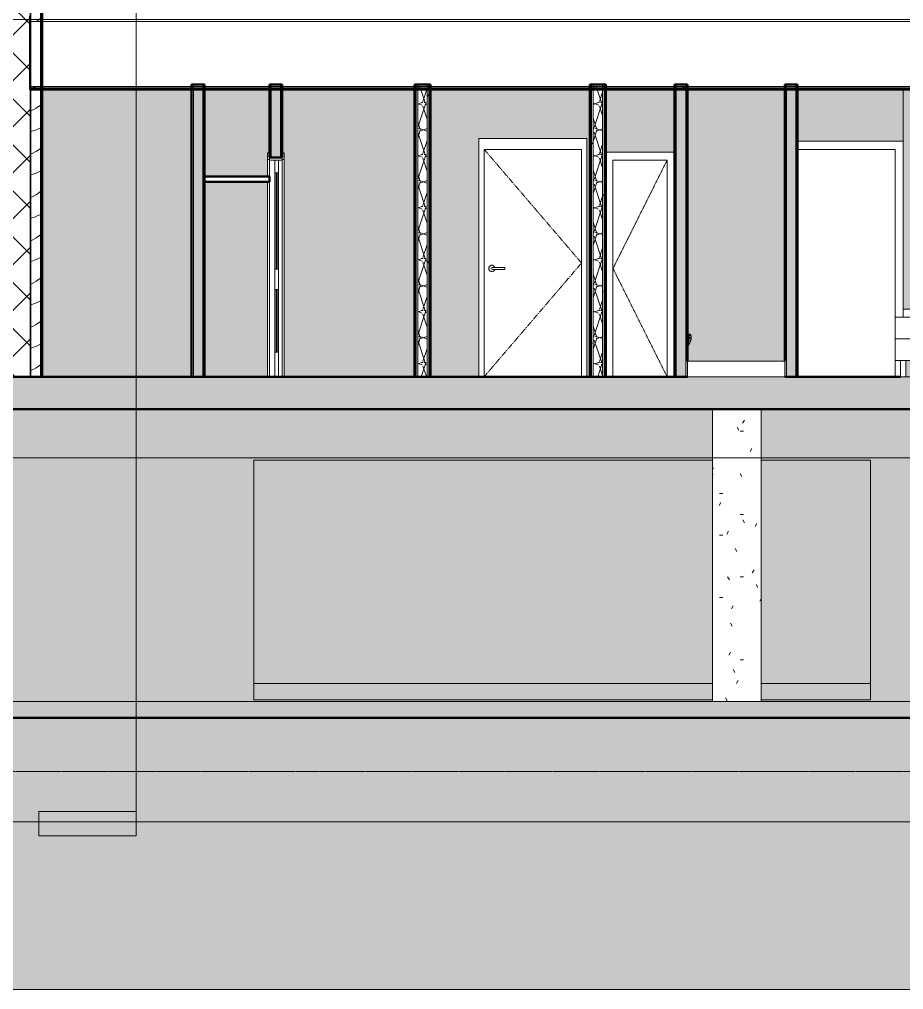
# Model space of a CAD drawing. Header units: inches. Extents: x 9584 to 15274, y -226 to 527.
# Drawn here: x 10238 to 10564.8, y -226.4 to 132 of the extents above; entities that cross this region are included whole.
import ezdxf

# ---------------------------------------------------------------- set-up
doc = ezdxf.new("R2010")
doc.units = ezdxf.units.IN
doc.header["$MEASUREMENT"] = 0
for name, pattern in [('Aligning Line 1_8_', [0.25, 0.125, -0.125]), ('Dash 1_16_', [0.125, 0.0625, -0.0625]), ('Grid Line 1_2_', [0.875, 0.5, -0.125, 0.125, -0.125])]:
    doc.linetypes.add(name, pattern=pattern)
for name, color, linetype, lineweight in [('0-1', 7, 'Continuous', 5), ('0-2', 7, 'Continuous', 9), ('0-5', 250, 'Continuous', 13), ('A-AREA-PATT-2', 254, 'Continuous', 9), ('A-DOOR-1', 7, 'Continuous', 9), ('A-DOOR-2', 7, 'Dash 1_16_', 9), ('A-DOOR-3', 50, 'Continuous', 20), ('A-DOOR-FRAM-1', 7, 'Continuous', 9), ('A-DOOR-FRAM-2', 50, 'Continuous', 20), ('A-FLOR', 192, 'Continuous', 13), ('A-FLOR-1', 192, 'Continuous', 50), ('A-FLOR-LEVL-1', 51, 'Grid Line 1_2_', 9), ('A-FLOR-MCUT', 51, 'Continuous', 13), ('A-FLOR-PATT-1', 8, 'Continuous', 9), ('A-WALL-1', 250, 'Continuous', 13), ('A-WALL-2', 10, 'Continuous', 50), ('A-WALL-PATT-1', 253, 'Continuous', 9), ('A-WALL-PATT-2', 7, 'Continuous', 9), ('A-WALL-PATT-4', 252, 'Continuous', 9), ('C-BLDG-PADS-1', 253, 'Continuous', 9), ('C-BLDG-PADS-2', 250, 'Continuous', 13), ('C-TOPO', 7, 'Continuous', 9), ('C-TOPO-1', 10, 'Continuous', 50), ('G-ANNO-SYMB', 111, 'Aligning Line 1_8_', 9), ('G-ANNO-SYMB-1', 147, 'Aligning Line 1_8_', 9), ('G-ANNO-SYMB-2', 111, 'Continuous', 9), ('I-FURN-1', 7, 'Continuous', 9), ('I-WALL-1', 10, 'Continuous', 50), ('I-WALL-2', 250, 'Continuous', 13), ('P-SANR-FIXT-1', 7, 'Continuous', 9), ('Q-CASE-1', 10, 'Continuous', 50), ('S-COLS', 52, 'Continuous', 9)]:
    doc.layers.add(name, color=color, linetype=linetype, lineweight=lineweight)
doc.layers.add('A-AREA-PATT-1', color=7, linetype='Continuous', lineweight=9, transparency=1)
pattern_1 = [(216.87, (11002.345, 87.994), (47.980943, 31.987086), [7.997, -71.971]), (206.565, (11011.941, 83.196), (-15.993714, -15.99413), [17.881, -17.881]), (198.435, (11011.941, 75.199), (-31.98674, -15.99388), [10.115, -40.461])]
pattern_2 = [(50, (10995.947, 72), (27.5427, -2.4099), [2.88, -31.68]), (355, (10995.947, 72), (-5.32784, 28.8843), [2.304, -25.344]), (100.451, (10998.243, 71.8), (22.2153, 26.4739), [2.448, -26.924]), (46.184, (10995.947, 79.68), (40.9819, -6.3564), [4.32, -47.52]), (96.636, (10999.363, 79.15), (35.8907, 37.4062), [3.671, -40.386]), (351.184, (10995.947, 79.68), (35.891, 37.4062), [3.456, -38.016]), (21, (10999.787, 77.76), (22.92104, -15.46073), [2.88, -31.68]), (326, (10999.787, 77.76), (9.3435, 27.84574), [2.304, -25.344]), (71.451, (11001.697, 76.472), (32.2648, 12.3844), [2.448, -26.924]), (37.5, (10995.947, 72), (0.466855, 12.78271), [1.267, -23.77, 1.267, -24.461, -25.44]), (37.5, (10995.947, 72), (0.466855, 12.78271), [-50.765, 1.267, -24.173]), (7.5, (10995.947, 72), (10.10159, 15.14509), [1.267, -13.402, 1.267, -23.194, -9.696]), (7.5, (10995.947, 72), (10.10159, 15.14509), [-39.13, 1.267, -8.429]), (327.5, (10987.384, 72), (20.49916, -0.86578), [1.267, -8.333, 1.267, -28.685, -39.744]), (327.5, (10987.384, 72), (20.49916, -0.86578), [-39.552, 1.267, -38.477]), (317.5, (10983.544, 72), (22.39478, 3.8443), [1.267, -11.213, 1.267, -18.624, -28.224]), (317.5, (10983.544, 72), (22.39478, 3.8443), [-32.371, 1.267, -26.957])]
pattern_3 = [(0, (10995.947, 72), (30.72, 7.68), [1.267, -21.773, 1.267, -21.773, -122.88]), (0, (10995.947, 72), (30.72, 7.68), [-46.08, 1.267, -44.813, 1.267, -21.773, -53.76]), (0, (10995.947, 72), (30.72, 7.68), [-115.2, 1.267, -14.093, 1.267, -37.133]), (120, (11007.467, 75.84), (-22.011075, 22.7643), [1.267, -21.773, 1.267, -21.773, -122.88]), (120, (11007.467, 75.84), (-22.011075, 22.7643), [-46.08, 1.267, -44.813, 1.267, -21.773, -53.76]), (120, (11007.467, 75.84), (-22.011075, 22.7643), [-115.2, 1.267, -14.093, 1.267, -37.133]), (240, (11011.307, 91.2), (-8.708925, -30.4443), [1.267, -21.773, 1.267, -21.773, -122.88]), (240, (11011.307, 91.2), (-8.708925, -30.4443), [-46.08, 1.267, -44.813, 1.267, -21.773, -53.76]), (240, (11011.307, 91.2), (-8.708925, -30.4443), [-115.2, 1.267, -14.093, 1.267, -37.133])]
pattern_4 = [(161.57, (10996.427, 72.48), (-3.8399538, -1.54e-05), [0, -27.322, 3.034, 0]), (18.43, (10995.467, 72.48), (-3.8399538, 1.54e-05), [0, -27.322, 3.034, 0]), (108.43, (10996.427, 72.48), (1.919622, -9.6005246), [9.106, -21.25]), (71.57, (10995.467, 72.48), (1.919622, 9.6005246), [9.106, -21.25])]

# ---------------------------------------------------------------- blocks, each defined once
blk = doc.blocks.new('CTR - 2nd Phase_rvt-1-BUILDING SECTION - EAST_WEST - LOOKING NORTH')
at = {"layer": 'A-FLOR-LEVL-1'}
for p, q in [((9583.58, 132), (12532.58, 132)), ((9583.58, 0), (12532.58, 0)), ((9583.58, -30), (12532.58, -30)), ((9583.58, -120), (12532.58, -120))]:
    blk.add_line(p, q, dxfattribs=at)
at = {"layer": 'G-ANNO-SYMB-1'}
for p, q in [((9680.25, -164.42), (12435.88, -164.42)), ((9680.25, -226.36), (12435.88, -226.36))]:
    blk.add_line(p, q, dxfattribs=at)
blk = doc.blocks.new('Interior_barn_door_18732 - Interior_barn_door_18732-1656080-BUILDING SECTION - EAST_WEST - LOOKING NORTH')
at = {"layer": 'A-DOOR-FRAM-1'}
for p, q in [((10564.66, 87), (10525.66, 87)), ((10564.66, 25), (10564.66, 87)), ((10525.66, 84), (10561.66, 84)), ((10561.66, 84), (10561.66, 22)), ((10561.66, 6), (10561.66, 0))]:
    blk.add_line(p, q, dxfattribs=at)
blk = doc.blocks.new('Toilet-Domestic-3D - Toilet-Domestic-3D-1372870-BUILDING SECTION - EAST_WEST - LOOKING NORTH')
at = {"layer": 'P-SANR-FIXT-1'}
for p, q in [((10484.91, 15.75), (10485.07, 15.75)), ((10484.91, 15.25), (10485.26, 15.25)), ((10485.27, 15.24), (10484.91, 15.24)), ((10485.27, 14.5), (10484.91, 14.5)), ((10485.07, 15.75), (10485.54, 15.75)), ((10485.07, 15.75), (10485.26, 15.25)), ((10485.27, 15.25), (10485.76, 15.25)), ((10485.77, 15.24), (10485.27, 15.24)), ((10485.27, 15.24), (10485.27, 14.5)), ((10485.77, 14.5), (10485.27, 14.5)), ((10485.54, 15.75), (10486.02, 15.75)), ((10485.54, 15.75), (10485.77, 15.24)), ((10485.77, 15.25), (10486.27, 15.25)), ((10486.27, 15.24), (10485.77, 15.24)), ((10485.77, 15.24), (10485.77, 14.5)), ((10486.27, 14.5), (10485.77, 14.5)), ((10486.02, 15.75), (10486.27, 15.24)), ((10486.27, 15.25), (10486.27, 14.5)), ((10484.91, 14.25), (10485.27, 14.25)), ((10484.91, 11.16), (10485.27, 11.51)), ((10485.27, 14.25), (10485.77, 14.25)), ((10485.27, 11.51), (10485.27, 14.25)), ((10485.27, 11.51), (10485.77, 12.38)), ((10485.77, 14.25), (10486.27, 14.25)), ((10485.77, 12.42), (10485.77, 14.25)), ((10485.77, 12.38), (10486.27, 13.75)), ((10486.27, 13.75), (10486.27, 14.25))]:
    blk.add_line(p, q, dxfattribs=at)
blk = doc.blocks.new('Shower Base-3D - 36_ x 36_-1585791-BUILDING SECTION - EAST_WEST - LOOKING NORTH')
at = {"layer": 'P-SANR-FIXT-1'}
for p, q in [((10484.91, 5.75), (10520.91, 5.75)), ((10484.91, 0), (10484.91, 5.75)), ((10520.91, 5.75), (10520.91, 0)), ((10520.91, 0), (10484.91, 0))]:
    blk.add_line(p, q, dxfattribs=at)
blk = doc.blocks.new('Single-Flush - CLOSET-1720256-BUILDING SECTION - EAST_WEST - LOOKING NORTH')
at = {"layer": 'A-DOOR-2'}
for p in [(10477.41, 80), (10477.41, 0)]:
    blk.add_line(p, (10457.41, 40), dxfattribs=at)
at = {"layer": 'A-DOOR-FRAM-1'}
for p, q in [((10480.16, 83), (10454.79, 83)), ((10457.41, 0), (10457.41, 80)), ((10457.41, 80), (10477.41, 80)), ((10477.41, 80), (10477.41, 0))]:
    blk.add_line(p, q, dxfattribs=at)
blk = doc.blocks.new('Bed-Standard - Queen 60_ x 79_-1433484-BUILDING SECTION - EAST_WEST - LOOKING NORTH')
at = {"layer": 'I-FURN-1'}
for p, q in [((10561.66, 22), (10561.66, 14)), ((10561.66, 22), (10562.66, 22)), ((10562.66, 22), (10620.66, 22)), ((10618.66, 25), (10564.66, 25)), ((10564.66, 24), (10564.66, 25)), ((10564.66, 22), (10564.66, 24)), ((10618.66, 25), (10618.66, 24)), ((10618.66, 24), (10618.66, 22)), ((10620.66, 22), (10621.66, 22)), ((10621.66, 14), (10621.66, 22)), ((10561.66, 14), (10561.66, 6)), ((10561.66, 14), (10562.66, 14)), ((10562.66, 14), (10561.66, 14)), ((10562.66, 14), (10620.66, 14)), ((10620.66, 14), (10562.66, 14)), ((10620.66, 14), (10621.66, 14)), ((10621.66, 14), (10620.66, 14)), ((10621.66, 6), (10621.66, 14)), ((10562.66, 6), (10561.66, 6)), ((10620.66, 6), (10562.66, 6)), ((10563.66, 6), (10563.66, 0)), ((10565.66, 0), (10565.66, 6)), ((10617.66, 6), (10617.66, 0)), ((10619.66, 0), (10619.66, 6)), ((10621.66, 6), (10620.66, 6)), ((10565.66, 0), (10563.66, 0)), ((10619.66, 0), (10617.66, 0))]:
    blk.add_line(p, q, dxfattribs=at)
blk = doc.blocks.new('FOLDING_SLIDING CLOSET - 60_ x 80_-V7-BUILDING SECTION - EAST_WEST - LOOKING NORTH')
at = {"layer": 'A-DOOR-1'}
for p, q in [((10330.41, 82.75), (10329.66, 82.75)), ((10329.66, 82.75), (10329.66, 80.25)), ((10330.41, 80.25), (10330.41, 82.75)), ((10335.91, 82.75), (10335.16, 82.75)), ((10335.16, 82.75), (10335.16, 80.25)), ((10335.91, 80.25), (10335.91, 82.75)), ((10329.66, 80.25), (10330.41, 80.25)), ((10329.66, 74), (10329.66, 80.25)), ((10335.16, 80.25), (10335.91, 80.25)), ((10335.16, 80), (10335.16, 0)), ((10335.91, 80.25), (10335.91, 0)), ((10332.41, 39.75), (10332.41, 75.31)), ((10333.79, 75.31), (10333.79, 39.75)), ((10329.66, 0), (10329.66, 72)), ((10332.41, 9.13), (10332.41, 32.25)), ((10333.79, 32.25), (10333.79, 9.13))]:
    blk.add_line(p, q, dxfattribs=at)
at = {"layer": 'A-DOOR-3'}
for p, q in [((10332.41, 80), (10332.41, 75.31)), ((10333.79, 80), (10332.41, 80)), ((10333.79, 75.31), (10333.79, 80)), ((10332.41, 75.31), (10333.79, 75.31)), ((10332.87, 75.31), (10332.87, 39.75)), ((10333.33, 75.31), (10332.87, 75.31)), ((10333.33, 39.75), (10333.33, 75.31)), ((10332.41, 39.75), (10332.41, 32.25)), ((10333.79, 39.75), (10332.41, 39.75)), ((10332.87, 39.75), (10333.33, 39.75)), ((10333.79, 32.25), (10333.79, 39.75)), ((10332.41, 32.25), (10333.79, 32.25)), ((10332.87, 32.25), (10332.87, 9.13)), ((10333.33, 32.25), (10332.87, 32.25)), ((10333.33, 9.13), (10333.33, 32.25)), ((10332.41, 9.13), (10332.41, 0)), ((10333.79, 9.13), (10332.41, 9.13)), ((10332.87, 9.13), (10333.33, 9.13)), ((10333.79, 0), (10333.79, 9.13)), ((10332.41, 0), (10333.79, 0))]:
    blk.add_line(p, q, dxfattribs=at)
at = {"layer": 'A-DOOR-FRAM-1'}
for p, q in [((10330.41, 74), (10330.41, 80)), ((10330.41, 0), (10330.41, 72))]:
    blk.add_line(p, q, dxfattribs=at)
at = {"layer": 'A-DOOR-FRAM-2'}
for p, q in [((10330.41, 81), (10330.41, 80)), ((10335.16, 81), (10330.41, 81)), ((10330.41, 80.75), (10335.16, 80.75)), ((10330.41, 80), (10335.16, 80)), ((10335.16, 80), (10335.16, 81))]:
    blk.add_line(p, q, dxfattribs=at)
blk = doc.blocks.new('OD_CW_Closet - OD_CW_Closet-1958452-BUILDING SECTION - EAST_WEST - LOOKING NORTH')
at = {"layer": 'Q-CASE-1'}
for p, q in [((10330.41, 74), (10306.41, 74)), ((10306.41, 74), (10306.41, 72)), ((10306.41, 72), (10330.41, 72)), ((10330.41, 72), (10330.41, 74))]:
    blk.add_line(p, q, dxfattribs=at)
blk = doc.blocks.new('CTR - 1st Phase - Unit Layouts_rvt-1-BUILDING SECTION - EAST_WEST - LOOKING NORTH')
at = {"layer": 'A-WALL-PATT-1'}
h = blk.add_hatch(dxfattribs=at)
h.set_pattern_fill('FP_3', color=256, style=0, pattern_type=2)
h.set_pattern_definition(pattern_1)
h.paths.add_polyline_path([(10302.29, 106.12), (10305.79, 106.12), (10305.79, 107.25), (10302.29, 107.25)], flags=0)
h = blk.add_hatch(dxfattribs=at)
h.set_pattern_fill('FP_3', color=256, style=0, pattern_type=2)
h.set_pattern_definition(pattern_1)
h.paths.add_polyline_path([(10484.29, 106.12), (10484.29, 107.25), (10480.79, 107.25), (10480.79, 106.12)], flags=0)
h = blk.add_hatch(dxfattribs=at)
h.set_pattern_fill('FP_3', color=256, style=0, pattern_type=2)
h.set_pattern_definition(pattern_1)
h.paths.add_polyline_path([(10525.04, 106.12), (10525.04, 107.25), (10521.54, 107.25), (10521.54, 106.12)], flags=0)
at = {"layer": 'A-WALL-1'}
for p, q in [((10302.29, 108), (10302.29, 0)), ((10305.79, 108), (10305.79, 0)), ((10331.04, 108), (10331.04, 81)), ((10334.54, 108), (10334.54, 81)), ((10480.79, 108), (10480.79, 0)), ((10484.29, 108), (10484.29, 0)), ((10521.54, 108), (10521.54, 0)), ((10525.04, 108), (10525.04, 0)), ((10564.66, 87), (10564.66, 106.12))]:
    blk.add_line(p, q, dxfattribs=at)
at = {"layer": 'A-WALL-2'}
for p, q in [((10301.66, 108), (10301.66, 0)), ((10306.41, 108), (10301.66, 108)), ((10306.41, 0), (10306.41, 108)), ((10335.16, 108), (10330.41, 108)), ((10330.41, 108), (10330.41, 81)), ((10335.16, 81), (10335.16, 108)), ((10480.16, 108), (10480.16, 0)), ((10484.91, 108), (10480.16, 108)), ((10484.91, 5.75), (10484.91, 108)), ((10520.91, 108), (10520.91, 5.75)), ((10525.66, 108), (10520.91, 108)), ((10525.66, 0), (10525.66, 108)), ((10330.41, 81), (10335.16, 81)), ((10301.66, 0), (10306.41, 0)), ((10480.16, 0), (10484.91, 0)), ((10520.91, 0), (10525.66, 0))]:
    blk.add_line(p, q, dxfattribs=at)
at = {"layer": '0-2'}
for name in ['Interior_barn_door_18732 - Interior_barn_door_18732-1656080-BUILDING SECTION - EAST_WEST - LOOKING NORTH', 'FOLDING_SLIDING CLOSET - 60_ x 80_-V7-BUILDING SECTION - EAST_WEST - LOOKING NORTH', 'Single-Flush - CLOSET-1720256-BUILDING SECTION - EAST_WEST - LOOKING NORTH', 'OD_CW_Closet - OD_CW_Closet-1958452-BUILDING SECTION - EAST_WEST - LOOKING NORTH', 'Bed-Standard - Queen 60_ x 79_-1433484-BUILDING SECTION - EAST_WEST - LOOKING NORTH', 'Toilet-Domestic-3D - Toilet-Domestic-3D-1372870-BUILDING SECTION - EAST_WEST - LOOKING NORTH', 'Shower Base-3D - 36_ x 36_-1585791-BUILDING SECTION - EAST_WEST - LOOKING NORTH']:
    blk.add_blockref(name, (0, 0), dxfattribs=at)
blk = doc.blocks.new('CTR  - Topography_rvt-1-BUILDING SECTION - EAST_WEST - LOOKING NORTH')
at = {"layer": 'C-BLDG-PADS-1'}
h = blk.add_hatch(dxfattribs=at)
h.set_pattern_fill('FP_2', color=256, style=0, pattern_type=2)
h.set_pattern_definition(pattern_2)
h.paths.add_polyline_path([(12005.32, -126), (12082.19, -126), (12082.19, -120), (9896.19, -120), (9896.19, -126), (11962.26, -126)], flags=0)
at = {"layer": 'C-TOPO'}
h = blk.add_hatch(dxfattribs=at)
h.set_pattern_fill('FP_20', color=256, style=0, pattern_type=2)
h.set_pattern_definition([(0, (10995.947, 72), (24, 24), [24, -24]), (0, (10995.947, 81), (24, 24), [24, -24]), (0, (10995.947, 90), (24, 24), [24, -24]), (90, (10998.947, 93), (-24, 24), [24, -24]), (90, (11007.947, 93), (-24, 24), [24, -24]), (90, (11016.947, 93), (-24, 24), [24, -24])])
h.paths.add_polyline_path([(11402.52, -226.4), (12082.19, -226.4), (12082.19, -126.01), (9896.19, -126.01), (9896.19, -226.4), (11379.35, -226.4)], flags=0)
at = {"layer": 'A-FLOR-LEVL-1'}
for p, q in [((9583.58, 0), (12532.58, 0)), ((9583.58, -120), (12532.58, -120))]:
    blk.add_line(p, q, dxfattribs=at)
at = {"layer": 'C-BLDG-PADS-2'}
for p, q in [((12082.19, -120), (9896.19, -120)), ((9896.19, -126), (12082.19, -126))]:
    blk.add_line(p, q, dxfattribs=at)
at = {"layer": 'C-TOPO'}
blk.add_line((11379.35, -126.01), (9896.19, -126.01), dxfattribs=at)
at = {"layer": 'C-TOPO-1'}
blk.add_line((9896.19, -126.01), (11379.35, -126.01), dxfattribs=at)
at = {"layer": 'G-ANNO-SYMB-1'}
blk.add_line((9742.88, 0), (12435.88, 0), dxfattribs=at)
blk = doc.blocks.new('HOLLOW METAL - UNIT DOOR-V31-BUILDING SECTION - EAST_WEST - LOOKING NORTH')
at = {"layer": 'A-DOOR-1'}
for p, q in [((10409.79, 84), (10409.79, 0)), ((10445.79, 84), (10409.79, 84)), ((10445.79, 0), (10445.79, 84)), ((10417.47, 40.39), (10413.33, 40.39)), ((10413.33, 39.61), (10417.47, 39.61)), ((10417.47, 40.39), (10417.47, 40)), ((10417.47, 40), (10417.47, 39.61))]:
    blk.add_line(p, q, dxfattribs=at)
at = {"layer": 'A-DOOR-1', "flags": 128}
for points in [[(10413.33, 40.39), (10413.31, 40.39), (10413.29, 40.39), (10413.26, 40.39), (10413.24, 40.39), (10413.22, 40.39), (10413.19, 40.39), (10413.17, 40.39), (10413.15, 40.39), (10413.13, 40.39), (10413.1, 40.39), (10413.08, 40.39), (10413.06, 40.39), (10413.04, 40.39), (10413.02, 40.39), (10413, 40.39), (10412.98, 40.39), (10412.96, 40.39), (10412.94, 40.39), (10412.93, 40.39), (10412.91, 40.39), (10412.89, 40.39), (10412.88, 40.39), (10412.86, 40.39), (10412.85, 40.39), (10412.84, 40.39), (10412.82, 40.39), (10412.81, 40.39), (10412.8, 40.39), (10412.79, 40.39), (10412.78, 40.39), (10412.77, 40.39), (10412.77, 40.39), (10412.76, 40.39), (10412.76, 40.39), (10412.75, 40.39), (10412.75, 40.39), (10412.74, 40.39), (10412.74, 40.39), (10412.74, 40.39)], [(10412.74, 39.61), (10412.74, 39.61), (10412.74, 39.61), (10412.75, 39.61), (10412.75, 39.61), (10412.75, 39.61), (10412.76, 39.61), (10412.77, 39.61), (10412.77, 39.61), (10412.78, 39.61), (10412.79, 39.61), (10412.8, 39.61), (10412.81, 39.61), (10412.82, 39.61), (10412.83, 39.61), (10412.85, 39.61), (10412.86, 39.61), (10412.87, 39.61), (10412.89, 39.61), (10412.91, 39.61), (10412.92, 39.61), (10412.94, 39.61), (10412.96, 39.61), (10412.98, 39.61), (10412.99, 39.61), (10413.01, 39.61), (10413.03, 39.61), (10413.05, 39.61), (10413.08, 39.61), (10413.1, 39.61), (10413.12, 39.61), (10413.14, 39.61), (10413.16, 39.61), (10413.19, 39.61), (10413.21, 39.61), (10413.23, 39.61), (10413.26, 39.61), (10413.28, 39.61), (10413.3, 39.61), (10413.33, 39.61), (10413.33, 39.61)]]:
    blk.add_lwpolyline(points, dxfattribs=at)
at = {"layer": 'A-DOOR-1'}
for centre, radius, start, end in [((10412.64, 40), 1.18, 19.6343, 180), ((10412.64, 40), 1.18, 180, 340.4367), ((10412.74, 40), 0.394, 150, 180), ((10412.74, 40), 0.394, 180, 210), ((10412.74, 40), 0.394, 90, 105), ((10412.74, 40), 0.394, 255, 270)]:
    blk.add_arc(centre, radius, start, end, dxfattribs=at)
at = {"layer": 'A-DOOR-2'}
for p, q in [((10409.79, 84), (10445.79, 42)), ((10445.79, 42), (10409.79, 0))]:
    blk.add_line(p, q, dxfattribs=at)
at = {"layer": 'A-DOOR-FRAM-1'}
for p, q in [((10409.79, 0), (10409.79, 84)), ((10409.79, 84), (10445.79, 84)), ((10445.79, 0), (10445.79, 84))]:
    blk.add_line(p, q, dxfattribs=at)
blk = doc.blocks.new('CTR - 1st Phase - Common Walls_rvt-1-BUILDING SECTION - EAST_WEST - LOOKING NORTH')
at = {"layer": 'A-AREA-PATT-1'}
h = blk.add_hatch(color=256, dxfattribs=at)
h.paths.add_polyline_path([(11844.75, -120), (11852.41, -120), (11852.41, -12), (11844.75, -12), (11844.75, -119.53)], flags=0)
h.paths.add_polyline_path([(11838.19, -120), (11838.19, -12), (11184.19, -12), (11184.19, -120), (11539.49, -120), (11539.49, -33.25), (11540.24, -33.25), (11540.24, -120), (11786.18, -120), (11786.18, -32), (11826.18, -32), (11826.18, -120), (11833.09, -120)], flags=0)
h.paths.add_polyline_path([(11058.07, -120), (11166.19, -120), (11166.19, -12), (10848.19, -12), (10848.19, -120)], flags=0)
h.paths.add_polyline_path([(10179.06, -120), (10494.19, -120), (10494.19, -12), (10176.19, -12), (10176.19, -119.75), (10179.06, -119.75)], flags=0)
h.paths.add_polyline_path([(10512.19, -120), (10830.19, -120), (10830.19, -12), (10512.19, -12), (10512.19, -119.35)], flags=0)
h.paths.add_polyline_path([(9972.06, -119.75), (10158.19, -119.75), (10158.19, -12), (10108.59, -12), (10108.59, 0), (10018.71, 0), (10018.71, -12), (10010.09, -12), (10010.09, -66.41), (10006.09, -66.41), (10006.09, -12), (9969.06, -12), (9969.06, -119.75), (9969.39, -119.75)], flags=0)
at = {"layer": 'A-AREA-PATT-2'}
for points in [[(10246.36, 0), (10329.66, 0), (10329.66, 72), (10306.41, 72), (10306.41, 74), (10329.66, 74), (10329.66, 82.75), (10330.41, 82.75), (10330.41, 81), (10335.16, 81), (10335.16, 82.75), (10335.91, 82.75), (10335.91, 0), (10383.99, 0), (10383.99, 106.12), (10246.36, 106.12), (10246.36, 3.14)], [(10401.45, 0), (10407.79, 0), (10407.79, 88), (10447.79, 88), (10447.79, 0), (10448.79, 0), (10448.79, 106.12), (10389.99, 106.12), (10389.99, 0), (10390.69, 0)]]:
    blk.add_hatch(color=256, dxfattribs=at).paths.add_polyline_path(points, flags=0)
h = blk.add_hatch(color=256, dxfattribs=at)
h.paths.add_polyline_path([(10480.16, 0), (10484.91, 0), (10484.91, 5.75), (10520.91, 5.75), (10520.91, 0), (10525.66, 0), (10525.66, 87), (10564.66, 87), (10564.66, 25), (10574.85, 25), (10574.85, 82.75), (10640.35, 82.75), (10640.35, 0), (10650.41, 0), (10650.41, 34.5), (10652.41, 34.5), (10652.41, 36), (10651.54, 36), (10651.54, 36.5), (10652.41, 36.5), (10652.41, 60), (10650.41, 60), (10650.41, 96), (10662.41, 96), (10662.41, 72), (10680.16, 72), (10680.16, 0), (10702.1, 0), (10702.1, 26), (10717.96, 26), (10717.96, 37.5), (10719.1, 37.5), (10719.1, 51), (10757.1, 51), (10757.1, 37.5), (10776.18, 37.5), (10776.18, 0), (10781.55, 0), (10781.55, 80), (10811.55, 80), (10811.55, 0), (10812.86, 0), (10812.86, 106.12), (10454.79, 106.12), (10454.79, 83), (10480.16, 83), (10480.16, 3.14)], flags=0)
h.paths.add_polyline_path([(10568.3, 0), (10574.85, 0), (10574.85, 6), (10565.66, 6), (10565.66, 0)], flags=0)
h.paths.add_polyline_path([(10681.41, 0.37), (10680.41, 0.37), (10680.41, 72), (10682.41, 72), (10682.41, 64), (10683.32, 64), (10684.41, 48.28), (10684.41, 41.94), (10683.32, 26.23), (10682.41, 26.23), (10682.41, 2.87), (10681.41, 2.87)], flags=0)
h.paths.add_polyline_path([(10484.91, 11.18), (10484.91, 14.25), (10486.27, 14.25), (10486.26, 13.73), (10485.71, 12.31), (10485.27, 11.51), (10485.11, 11.36)], flags=0)
h.paths.add_polyline_path([(10486, 14.5), (10484.91, 14.5), (10484.91, 15.75), (10486.02, 15.75), (10486.27, 15.24), (10486.27, 14.5)], flags=0)
h.paths.add_polyline_path([(10682.41, 26.48), (10683.08, 26.48), (10684.16, 41.95), (10684.16, 48.29), (10683.08, 63.75), (10682.41, 63.75), (10682.41, 32.57)], flags=0)
at = {"layer": 'A-WALL-PATT-1'}
h = blk.add_hatch(dxfattribs=at)
h.set_pattern_fill('FP_3', color=256, style=0, pattern_type=2)
h.set_pattern_definition(pattern_1)
h.paths.add_polyline_path([(10245.74, 0), (10245.74, 107.25), (10242.24, 107.25), (10242.24, 0)], flags=0)
h.paths.add_polyline_path([(10245.74, 131.25), (10245.74, 239.25), (10242.24, 239.25), (10242.24, 131.25)], flags=0)
h.paths.add_polyline_path([(10245.74, 263.25), (10245.74, 370), (10242.24, 370), (10242.24, 263.25)], flags=0)
h = blk.add_hatch(dxfattribs=at)
h.set_pattern_fill('FP_21', color=256, style=0, pattern_type=2)
h.set_pattern_definition(pattern_4)
h.paths.add_polyline_path([(10385.31, 0), (10388.74, 0.03), (10388.74, 107.25), (10385.24, 107.25), (10385.24, 0)], flags=0)
h = blk.add_hatch(dxfattribs=at)
h.set_pattern_fill('FP_21', color=256, style=0, pattern_type=2)
h.set_pattern_definition(pattern_4)
h.paths.add_polyline_path([(10453.54, 0), (10453.54, 107.25), (10450.04, 107.25), (10450.04, 0)], flags=0)
at = {"layer": 'A-WALL-PATT-2'}
h = blk.add_hatch(dxfattribs=at)
h.set_pattern_fill('FP_1', color=256, style=0, pattern_type=2)
h.set_pattern_definition(pattern_3)
h.paths.add_polyline_path([(10246.36, 0), (10246.36, 3.1), (10245.74, 3.1), (10245.74, 0)], flags=0)
h.paths.add_polyline_path([(10246.36, 3.1), (10246.36, 106.12), (10245.74, 106.12), (10245.74, 3.1)], flags=0)
h.paths.add_polyline_path([(10246.36, 133), (10246.36, 238.12), (10245.74, 238.12), (10245.74, 133)], flags=0)
h.paths.add_polyline_path([(10246.36, 265), (10246.36, 370), (10245.74, 370), (10245.74, 265)], flags=0)
h = blk.add_hatch(dxfattribs=at)
h.set_pattern_fill('FP_1', color=256, style=0, pattern_type=2)
h.set_pattern_definition(pattern_3)
h.paths.add_polyline_path([(10383.99, 0), (10384.61, 0), (10384.61, 106.12), (10383.99, 106.12), (10383.99, 0.1)], flags=0)
h = blk.add_hatch(dxfattribs=at)
h.set_pattern_fill('FP_1', color=256, style=0, pattern_type=2)
h.set_pattern_definition(pattern_3)
h.paths.add_polyline_path([(10388.74, 0), (10389.36, 0.02), (10389.36, 106.12), (10388.74, 106.12), (10388.74, 0.03)], flags=0)
h = blk.add_hatch(dxfattribs=at)
h.set_pattern_fill('FP_1', color=256, style=0, pattern_type=2)
h.set_pattern_definition(pattern_3)
h.paths.add_polyline_path([(10389.99, 0), (10389.99, 106.12), (10389.36, 106.12), (10389.36, 0)], flags=0)
h = blk.add_hatch(dxfattribs=at)
h.set_pattern_fill('FP_1', color=256, style=0, pattern_type=2)
h.set_pattern_definition(pattern_3)
h.paths.add_polyline_path([(10449.89, 0), (10450.04, 0), (10450.04, 106.12), (10449.41, 106.12), (10449.41, 0)], flags=0)
h = blk.add_hatch(dxfattribs=at)
h.set_pattern_fill('FP_1', color=256, style=0, pattern_type=2)
h.set_pattern_definition(pattern_3)
h.paths.add_polyline_path([(10453.54, 0), (10454.16, 0), (10454.16, 106.12), (10453.54, 106.12), (10453.54, 0.38)], flags=0)
h = blk.add_hatch(dxfattribs=at)
h.set_pattern_fill('FP_1', color=256, style=0, pattern_type=2)
h.set_pattern_definition(pattern_3)
h.paths.add_polyline_path([(10454.16, 0), (10454.79, 0), (10454.79, 106.12), (10454.16, 106.12), (10454.16, 0.37)], flags=0)
at = {"layer": 'A-WALL-PATT-4'}
h = blk.add_hatch(dxfattribs=at)
h.set_pattern_fill('FP_25', color=256, style=0, pattern_type=2)
h.set_pattern_definition([(45, (10995.947, 72), (-8.48528, 8.48528), []), (135, (10995.947, 72), (-8.48528, -8.48528), [])])
h.paths.add_polyline_path([(10239.99, 0), (10241.99, 0), (10241.99, 370), (10233.99, 370), (10233.99, 0)], flags=0)
at = {"layer": 'A-FLOR-LEVL-1'}
for p, q in [((9583.58, 132), (12532.58, 132)), ((9583.58, 0), (12532.58, 0)), ((9583.58, -30), (12532.58, -30)), ((9583.58, -120), (12532.58, -120))]:
    blk.add_line(p, q, dxfattribs=at)
at = {"layer": 'A-WALL-1'}
for p, q in [((10241.99, 394), (10241.99, 0)), ((10242.24, 394), (10242.24, 0)), ((10245.74, 394), (10245.74, 0)), ((10384.61, 108), (10384.61, 0)), ((10385.24, 108), (10385.24, 0)), ((10388.74, 108), (10388.74, 0)), ((10389.36, 108), (10389.36, 0)), ((10449.41, 0), (10449.41, 108)), ((10450.04, 0), (10450.04, 108)), ((10453.54, 0), (10453.54, 108)), ((10454.16, 0), (10454.16, 108))]:
    blk.add_line(p, q, dxfattribs=at)
at = {"layer": 'A-WALL-2'}
for p, q in [((10246.36, 0), (10246.36, 394)), ((10233.99, 0), (10246.36, 0))]:
    blk.add_line(p, q, dxfattribs=at)
at = {"layer": 'G-ANNO-SYMB-1'}
for p, q in [((9680.25, 0), (12435.88, 0)), ((9680.25, -164.42), (12435.88, -164.42)), ((9706.24, -226.36), (12435.88, -226.36)), ((9706.24, -226.36), (12428.12, -226.36))]:
    blk.add_line(p, q, dxfattribs=at)
at = {"layer": 'I-WALL-1'}
for p, q in [((10389.99, 108), (10383.99, 108)), ((10383.99, 108), (10383.99, 0)), ((10389.99, 0), (10389.99, 108)), ((10454.79, 108), (10448.79, 108)), ((10448.79, 108), (10448.79, 0)), ((10454.79, 0), (10454.79, 108)), ((10383.99, 0), (10389.99, 0)), ((10448.79, 0), (10454.79, 0))]:
    blk.add_line(p, q, dxfattribs=at)
at = {"layer": 'I-WALL-2'}
for p, q in [((10407.79, 0), (10407.79, 88)), ((10407.79, 88), (10447.79, 88)), ((10447.79, 88), (10447.79, 0))]:
    blk.add_line(p, q, dxfattribs=at)
at = {"layer": '0-5'}
blk.add_blockref('HOLLOW METAL - UNIT DOOR-V31-BUILDING SECTION - EAST_WEST - LOOKING NORTH', (0, 0), dxfattribs=at)
blk = doc.blocks.new('Concrete-Rectangular-Column - ONE-V3-BUILDING SECTION - EAST_WEST - LOOKING NORTH')
at = {"layer": 'S-COLS'}
h = blk.add_hatch(dxfattribs=at)
h.set_pattern_fill('FP_1', color=256, style=0, pattern_type=2)
h.set_pattern_definition(pattern_3)
h.paths.add_polyline_path([(10512.19, -120), (10512.19, -12), (10494.19, -12), (10494.19, -120)], flags=0)
for p, q in [((10494.19, -12), (10494.19, -120)), ((10512.19, -120), (10512.19, -12))]:
    blk.add_line(p, q, dxfattribs=at)
blk = doc.blocks.new('Section - 3_32_ x 3_8_-54337-BUILDING SECTION - EAST_WEST - LOOKING NORTH')
at = {"layer": 'G-ANNO-SYMB-2'}
blk.add_hatch(color=256, dxfattribs=at).paths.add_polyline_path([(10245.19, -160.64), (10281.19, -160.64), (10281.19, -169.64), (10245.19, -169.64)], flags=0)
for p, q in [((10245.19, -160.64), (10245.19, -169.64)), ((10281.19, -160.64), (10245.19, -160.64)), ((10281.19, -169.64), (10281.19, -160.64)), ((10245.19, -169.64), (10281.19, -169.64))]:
    blk.add_line(p, q, dxfattribs=at)

msp = doc.modelspace()

# ---------------------------------------------------------------- hatches: boundary and pattern name
at = {"layer": 'A-FLOR-PATT-1'}
h = msp.add_hatch(dxfattribs=at)
h.set_pattern_fill('FP_1', color=256, style=0, pattern_type=2)
h.set_pattern_definition(pattern_3)
h.paths.add_polyline_path([(11853.0394, 106.125), (11853.0394, 106.75), (11796.4894, 106.75), (11796.4894, 106.125), (11852.4144, 106.125)], flags=0)
h.paths.add_polyline_path([(11856.7894, 106.125), (11856.7894, 106.75), (11856.5394, 106.7497), (11856.5394, 106.125)], flags=0)
h.paths.add_polyline_path([(11322.6019, 106.125), (11573.7394, 106.125), (11573.7394, 106.75), (11322.6019, 106.75), (11322.6019, 106.1652)], flags=0)
h.paths.add_polyline_path([(11277.2894, 106.125), (11278.0394, 106.125), (11278.0394, 106.75), (11277.2894, 106.75), (11277.2894, 106.625)], flags=0)
h.paths.add_polyline_path([(11792.3644, 106.125), (11792.9894, 106.125), (11792.9894, 106.75), (11713.5394, 106.75), (11713.5394, 106.125), (11768.7811, 106.125)], flags=0)
h.paths.add_polyline_path([(11708.7894, 106.125), (11710.0394, 106.125), (11710.0394, 106.75), (11648.7394, 106.75), (11648.7394, 106.125), (11707.1206, 106.125)], flags=0)
h.paths.add_polyline_path([(11577.2394, 106.125), (11614.4894, 106.125), (11614.4894, 106.75), (11577.2394, 106.75), (11577.2394, 106.4439)], flags=0)
h.paths.add_polyline_path([(11622.3894, 106.125), (11645.2394, 106.125), (11645.2394, 106.75), (11617.9894, 106.75), (11617.9894, 106.125), (11620.1378, 106.125)], flags=0)
h.paths.add_polyline_path([(10407.7894, 106.125), (10450.0394, 106.125), (10450.0394, 106.75), (10388.7394, 106.75), (10388.7394, 106.125), (10391.6581, 106.125)], flags=0)
h.paths.add_polyline_path([(10569.7598, 106.125), (10776.1769, 106.1652), (10776.1769, 106.75), (10525.0394, 106.75), (10525.0394, 106.125), (10565.8148, 106.125)], flags=0)
h.paths.add_polyline_path([(10383.9894, 106.125), (10385.2394, 106.125), (10385.2394, 106.75), (10305.7894, 106.75), (10305.7894, 106.125), (10369.1599, 106.125)], flags=0)
h.paths.add_polyline_path([(10301.7469, 106.125), (10302.2894, 106.125), (10302.2894, 106.75), (10245.7394, 106.7459), (10245.7394, 106.125), (10301.6644, 106.125)], flags=0)
h.paths.add_polyline_path([(10521.2855, 106.125), (10521.5394, 106.125), (10521.5394, 106.75), (10484.2894, 106.75), (10484.2894, 106.125), (10498.3301, 106.125)], flags=0)
h.paths.add_polyline_path([(10453.5394, 106.125), (10480.7894, 106.125), (10480.7894, 106.75), (10453.5394, 106.75), (10453.5394, 106.5184)], flags=0)
h.paths.add_polyline_path([(10820.7394, 106.125), (10821.4894, 106.125), (10821.4894, 106.75), (10820.7394, 106.75), (10820.7394, 106.375)], flags=0)
h.paths.add_polyline_path([(10242.2394, 106.125), (10242.2394, 106.75), (10241.9894, 106.75), (10241.9894, 106.125)], flags=0)
h.paths.add_polyline_path([(11285.3823, 106.6571), (11285.3759, 106.75), (11285.3202, 106.7192)], flags=0)
h.paths.add_polyline_path([(10813.3965, 106.6571), (10813.4894, 106.75), (10813.4029, 106.75)], flags=0)
h = msp.add_hatch(dxfattribs=at)
h.set_pattern_fill('FP_2', color=256, style=0, pattern_type=2)
h.set_pattern_definition(pattern_2)
h.paths.add_polyline_path([(11563.9847, -12), (11856.7894, -12), (11856.7894, 0), (10108.5894, 0), (10108.5894, -12), (11553.2205, -12)], flags=0)
h.paths.add_polyline_path([(9907.3894, -12), (10012.5894, -12), (10012.5894, 0), (9891.1894, 0), (9891.1894, -12), (9901.1894, -12)], flags=0)
h.paths.add_polyline_path([(10018.7144, -12), (10018.7144, 0), (10018.0894, 0), (10018.0894, -12)], flags=0)

# ---------------------------------------------------------------- linework, layer by layer
at = {"layer": 'A-FLOR'}
for p, q in [((10494.1894, -30.7859), (10324.5894, -30.7859)), ((10324.5894, -30.7859), (10324.5894, -119.3484)), ((10552.5894, -30.7859), (10512.1894, -30.7859)), ((10552.5894, -119.3484), (10552.5894, -30.7859)), ((10324.5894, -113.2813), (10494.1894, -113.2813)), ((10512.1894, -113.2813), (10552.5894, -113.2813)), ((10494.1894, -119.3484), (10324.5894, -119.3484)), ((10552.5894, -119.3484), (10512.1894, -119.3484))]:
    msp.add_line(p, q, dxfattribs=at)
at = {"layer": 'A-FLOR-1'}
for p, q in [((10241.9894, 133.375), (10241.9894, 106.125)), ((10241.9894, 106.125), (10812.8644, 106.125)), ((10484.9144, 0), (10108.5894, 0)), ((10563.6644, 0), (10520.9144, 0)), ((10108.5894, -12), (11856.7894, -12))]:
    msp.add_line(p, q, dxfattribs=at)
at = {"layer": 'A-FLOR-LEVL-1'}
for p, q in [((9610.2403, 132), (12532.5752, 132)), ((9610.2403, 0), (12532.5752, 0)), ((9610.2403, -30), (12532.5752, -30)), ((9610.2403, -120), (12532.5752, -120))]:
    msp.add_line(p, q, dxfattribs=at)
at = {"layer": 'A-FLOR-MCUT'}
for p, q in [((10848.6394, 131.25), (10241.9894, 131.25)), ((10843.1394, 107.25), (10241.9894, 107.25)), ((10813.4894, 106.75), (10241.9894, 106.75))]:
    msp.add_line(p, q, dxfattribs=at)
at = {"layer": 'G-ANNO-SYMB'}
for p, q in [((9680.2519, 0), (12435.8839, 0)), ((9706.2403, -145.8387), (12435.8839, -145.8387)), ((9706.2403, -145.8387), (12435.8839, -145.8387)), ((9680.2519, -164.4174), (12435.8839, -164.4174))]:
    msp.add_line(p, q, dxfattribs=at)
at = {"layer": 'G-ANNO-SYMB-2'}
msp.add_line((10281.1926, 448.9349), (10281.1926, -160.6438), dxfattribs=at)

# ---------------------------------------------------------------- block references
at = {"layer": '0-1'}
for name in ['CTR - 2nd Phase_rvt-1-BUILDING SECTION - EAST_WEST - LOOKING NORTH', 'CTR - 1st Phase - Common Walls_rvt-1-BUILDING SECTION - EAST_WEST - LOOKING NORTH', 'CTR  - Topography_rvt-1-BUILDING SECTION - EAST_WEST - LOOKING NORTH', 'CTR - 1st Phase - Unit Layouts_rvt-1-BUILDING SECTION - EAST_WEST - LOOKING NORTH']:
    msp.add_blockref(name, (0, 0), dxfattribs=at)
at = {"layer": 'G-ANNO-SYMB-2'}
msp.add_blockref('Section - 3_32_ x 3_8_-54337-BUILDING SECTION - EAST_WEST - LOOKING NORTH', (0, 0), dxfattribs=at)
at = {"layer": 'S-COLS'}
msp.add_blockref('Concrete-Rectangular-Column - ONE-V3-BUILDING SECTION - EAST_WEST - LOOKING NORTH', (0, 0), dxfattribs=at)

doc.saveas('drawing.dxf')
